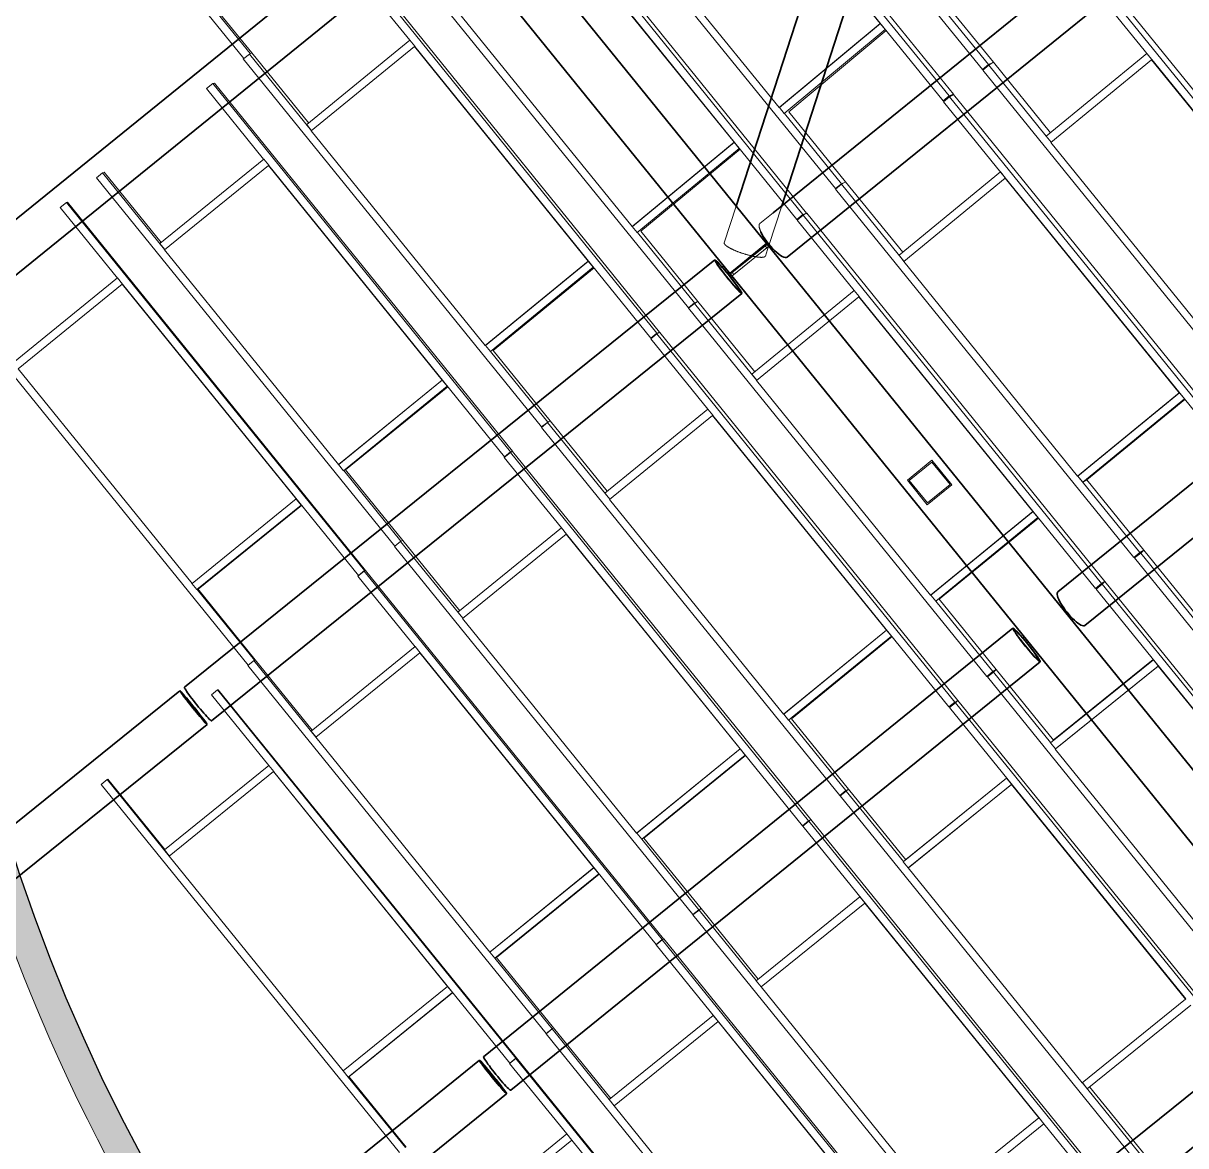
# Model space of a CAD drawing. Header units: millimetres. Extents: x 834681283 to 835686922, y 817551134 to 819407044.
# Drawn here: x 835538245 to 835545604, y 818125017 to 818132125 of the extents above; entities that cross this region are included whole.
import ezdxf
from ezdxf.xclip import XClip

# ---------------------------------------------------------------- set-up
doc = ezdxf.new("R2010")
doc.units = ezdxf.units.MM
doc.header["$LTSCALE"] = 1200
doc.header["$MEASUREMENT"] = 0
doc.header["$XCLIPFRAME"] = 0
for name, pattern in [('P01-MAGP-EVA-GREENERY$0$HIDDEN', [0.375, 0.25, -0.125]), ('P01-MAGP-P-RF$0$P01-MBDR-P-B1$0$FDA(cad v 2007)$0$HIDDENX2', [0.75, 0.5, -0.25]), ('P01-MAGP-P-RF$0$P01_MS_01_N1-FloorPlan-PART2OFUPPERROOFSETTINGOUT$0$BH DASHED2', [3, 2, -1]), ('P01-MAGP-P-RF$0$P01_MS_01_N1-FloorPlan-PART2OFUPPERROOFSETTINGOUT$0$BH DASHED3', [2, 1, -1]), ('P01-MAGP-P-RF$0$PHANTOM', [2.5, 1.25, -0.25, 0.25, -0.25, 0.25, -0.25])]:
    doc.linetypes.add(name, pattern=pattern)
doc.layers.get('Defpoints').update_dxf_attribs({"color": 15})
doc.layers.add('P01-MAAN-P-EVA$0$HATCH', color=9, linetype='Continuous')
doc.layers.add('P01-MAGP-EVA-GREENERY$0$SURFACE CHANNEL', color=8, linetype='Continuous')
for name, color, linetype, lineweight in [('P01-MAGP-EVA-GREENERY$0$DR-FLD', 8, 'Continuous', 25), ('P01-MAGP-P-RF$0$AR-HATCH_AR_', 253, 'Continuous', 13), ('P01-MAGP-P-RF$0$AR-PLANT_AR_BS_MI_', 4, 'Continuous', 25), ('P01-MAGP-P-RF$0$AR-ROOF_AR_BS_MI_', 3, 'Continuous', 18), ('P01-MAGP-P-RF$0$MMH053__', 253, 'P01-MAGP-P-RF$0$PHANTOM', 40), ('P01-MAGP-P-RF$0$P01_MS_01_N1-FloorPlan-PART2OFUPPERROOFSETTINGOUT$0$S-BEAM', 253, 'Continuous', 35), ('P01-MAGP-P-RF$0$P01_MS_01_N1-FloorPlan-PART2OFUPPERROOFSETTINGOUT$0$S-BEAM-HIDN', 253, 'P01-MAGP-P-RF$0$P01_MS_01_N1-FloorPlan-PART2OFUPPERROOFSETTINGOUT$0$BH DASHED2', 18), ('P01-MAGP-P-RF$0$P01_MS_01_N1-FloorPlan-PART2OFUPPERROOFSETTINGOUT$0$S-COLS-HIDN', 253, 'P01-MAGP-P-RF$0$P01_MS_01_N1-FloorPlan-PART2OFUPPERROOFSETTINGOUT$0$BH DASHED3', 18), ('P01-MAGP-P-RF$0$ROOF MESH HALF TONE$0$A-GLAZ', 253, 'Continuous', 9)]:
    doc.layers.add(name, color=color, linetype=linetype, lineweight=lineweight)
pattern_1 = [(3.998948738, (0, 0), (27.2443254035, 65.5595853656), [0, -63.5])]

# ---------------------------------------------------------------- blocks, each defined once
blk = doc.blocks.new('P01-MAAN-P-EVA')
at = {"layer": 'P01-MAAN-P-EVA$0$HATCH', "ltscale": 0.1}
h = blk.add_hatch(dxfattribs=at)
h.set_pattern_fill('_USER', color=240, scale=1000, angle=45, pattern_type=0)
h.set_pattern_definition([(45, (305980.4, 20741.3), (-707.1067812, 707.1067812), [])])
edge = h.paths.add_edge_path()
edge.add_arc((835502969.3, 818186018.3), 4500, 18.1416, 95.30201, ccw=False)
edge.add_line((835507245.6, 818187419.4), (835513826.1, 818167335.8))
edge.add_line((835513826.1, 818167335.8), (835519853.5, 818081117.4))
edge.add_line((835519853.5, 818081117.4), (835555459.1, 818083606.6))
edge.add_line((835555459.1, 818083606.6), (835554354.4, 818076435.4))
edge.add_line((835554354.4, 818076435.4), (835558875.4, 818029487.4))
edge.add_line((835558875.4, 818029487.4), (835556388.4, 818026956.4))
edge.add_line((835556388.4, 818026956.4), (835549241.4, 818025790.4))
edge.add_line((835549241.4, 818025790.4), (835542188.5, 818025211.5))
edge.add_line((835542188.5, 818025211.5), (835547193.3, 818041026.5))
edge.add_line((835547193.3, 818041026.5), (835547200.6, 818060157.3))
edge.add_line((835547200.6, 818060157.3), (835535036.1, 818059317.4))
edge.add_line((835535036.1, 818059317.4), (835534275.3, 818070335.1))
edge.add_line((835534275.3, 818070335.1), (835535439, 818078697.5))
edge.add_line((835535439, 818078697.5), (835516606.1, 818077380.9))
edge.add_line((835516606.1, 818077380.9), (835515458.7, 818093794.4))
edge.add_line((835515458.7, 818093794.4), (835500714.4, 818090319.3))
edge.add_line((835500714.4, 818090319.3), (835485194.4, 818159526.3))
edge.add_line((835485194.4, 818159526.3), (835497824.4, 818169113.3))
edge.add_line((835497824.4, 818169113.3), (835508718.9, 818171681.2))
edge.add_line((835508718.9, 818171681.2), (835502553.5, 818190499))
blk = doc.blocks.new('12027_SITE')
at = {"layer": 'Defpoints'}
blk.add_lwpolyline([(835304.58267, 818174.66028), (835238.73467, 818170.05694, 0.4142136), (835224.88222, 818154.12209), (835228.06927, 818108.53336, 0.4142136), (835244.00411, 818094.6809), (835289.06814, 818097.83127, 0.3152987), (835307.72761, 818112.94085), (835319.97543, 818155.65111, 0.5205672), (835304.58267, 818174.66028)], format="xyb", close=True, dxfattribs=at)
blk = doc.blocks.new('P01-MAGP-P-RF$0$P01_MS_01_N1-FloorPlan-PART2OFUPPERROOFSETTINGOUT$0$Circular Hollow Sections - CHS273x10_PSB97-8441700-PART 2 OF  UPPER ROOF SETTING OUT')
at = {"layer": 'P01-MAGP-P-RF$0$P01_MS_01_N1-FloorPlan-PART2OFUPPERROOFSETTINGOUT$0$S-BEAM'}
for p, q in [((19951.5, 20939.2), (12900.1, 16001.8)), ((13056.7, 15778.2), (20108.1, 20715.6))]:
    blk.add_line(p, q, dxfattribs=at)
for centre, major_axis, start_param, end_param in [((20029.8, 20827.4), (-78.3, 111.8), 0, 3.141593), ((20029.8, 20827.4), (-72.6, 103.6), 0, 3.141593), ((20029.8, 20827.4), (-78.3, 111.8), 3.141593, 6.283185), ((20029.8, 20827.4), (-72.6, 103.6), 3.141593, 6.283185), ((12978.4, 15890), (-78.3, 111.8), 0, 3.141593)]:
    blk.add_ellipse(centre, major_axis=major_axis, ratio=0.258915, start_param=start_param, end_param=end_param, dxfattribs=at)
blk = doc.blocks.new('P01-MAGP-P-RF$0$P01_MS_01_N1-FloorPlan-PART2OFUPPERROOFSETTINGOUT$0$Circular Hollow Sections - CHS273x10_PSB97-8455083-PART 2 OF  UPPER ROOF SETTING OUT')
at = {"layer": 'P01-MAGP-P-RF$0$P01_MS_01_N1-FloorPlan-PART2OFUPPERROOFSETTINGOUT$0$S-BEAM'}
for p, q in [((10880.9, 18250.7), (7343.3, 15785.6)), ((7499.4, 15561.6), (11036.9, 18026.7))]:
    blk.add_line(p, q, dxfattribs=at)
for centre, major_axis, start_param, end_param in [((10958.9, 18138.7), (-78, 112), 0, 3.141593), ((10958.9, 18138.7), (-78, 112), 3.141593, 6.283185), ((10958.9, 18138.7), (-72.3, 103.8), 0, 1.244298), ((10958.9, 18138.7), (-72.3, 103.8), 3.141593, 6.283185), ((10958.9, 18138.7), (-72.3, 103.8), 1.256637, 3.141593), ((7421.3, 15673.6), (-78, 112), 0, 3.141593)]:
    blk.add_ellipse(centre, major_axis=major_axis, ratio=0.065415, start_param=start_param, end_param=end_param, dxfattribs=at)
blk = doc.blocks.new('P01-MAGP-P-RF$0$P01_MS_01_N1-FloorPlan-PART2OFUPPERROOFSETTINGOUT$0$Circular Hollow Sections - CHS273x10_PSB97-8455320-PART 2 OF  UPPER ROOF SETTING OUT')
at = {"layer": 'P01-MAGP-P-RF$0$P01_MS_01_N1-FloorPlan-PART2OFUPPERROOFSETTINGOUT$0$S-BEAM'}
for p, q in [((12601.1, 15792.4), (9069.4, 13319.5)), ((9225.9, 13095.8), (12757.6, 15568.8))]:
    blk.add_line(p, q, dxfattribs=at)
for centre, major_axis, start_param, end_param in [((12679.4, 15680.6), (-78.3, 111.8), 0, 3.141593), ((12679.4, 15680.6), (-78.3, 111.8), 3.141593, 6.283185), ((12679.4, 15680.6), (-72.6, 103.6), 0, 3.141593), ((12679.4, 15680.6), (-72.6, 103.6), 3.141593, 6.283185), ((9147.6, 13207.7), (-78.3, 111.8), 0, 3.141593)]:
    blk.add_ellipse(centre, major_axis=major_axis, ratio=0.073137, start_param=start_param, end_param=end_param, dxfattribs=at)
blk = doc.blocks.new('P01-MAGP-P-RF$0$P01_MS_01_N1-FloorPlan-PART2OFUPPERROOFSETTINGOUT$0$Circular Hollow Sections - CHS273x10_PSB97-8455372-PART 2 OF  UPPER ROOF SETTING OUT')
at = {"layer": 'P01-MAGP-P-RF$0$P01_MS_01_N1-FloorPlan-PART2OFUPPERROOFSETTINGOUT$0$S-BEAM'}
for p, q in [((14313.4, 13329.5), (10786.4, 10870.4)), ((10942.6, 10646.4), (14469.5, 13105.6))]:
    blk.add_line(p, q, dxfattribs=at)
for centre, major_axis, start_param, end_param in [((14391.5, 13217.5), (-78.1, 112), 0, 3.141593), ((14391.5, 13217.5), (-78.1, 112), 3.141593, 6.283185), ((14391.5, 13217.5), (-72.4, 103.8), 0, 3.141593), ((14391.5, 13217.5), (-72.4, 103.8), 3.141593, 6.283185), ((10864.5, 10758.4), (-78.1, 112), 0, 3.141593)]:
    blk.add_ellipse(centre, major_axis=major_axis, ratio=0.089637, start_param=start_param, end_param=end_param, dxfattribs=at)
blk = doc.blocks.new('P01-MAGP-P-RF$0$P01_MS_01_N1-FloorPlan-PART2OFUPPERROOFSETTINGOUT$0$Circular Hollow Sections - CHS273x16_PSB98-8444187-PART 2 OF  UPPER ROOF SETTING OUT')
at = {"layer": 'P01-MAGP-P-RF$0$P01_MS_01_N1-FloorPlan-PART2OFUPPERROOFSETTINGOUT$0$S-BEAM'}
for p, q in [((18270, 23424.1), (11270.8, 18523.3)), ((18243.3, 23072.2), (18426.6, 23200.5)), ((11338.3, 18237.2), (18190.5, 23035.2))]:
    blk.add_line(p, q, dxfattribs=at)
for centre, major_axis, start_param, end_param in [((18471.1, 23398.3), (-72.6, 103.6), 4.619045, 4.893532), ((18471.1, 23398.3), (-78.3, 111.8), 4.627009, 4.883249), ((18471.1, 23398.3), (-78.3, 111.8), 1.399937, 1.658126), ((18471.1, 23398.3), (-72.6, 103.6), 1.385241, 1.666338), ((11260, 18349.1), (-78.3, 111.8), 0.827968, 3.141593)]:
    blk.add_ellipse(centre, major_axis=major_axis, ratio=0.281474, start_param=start_param, end_param=end_param, dxfattribs=at)
at = {"layer": 'P01-MAGP-P-RF$0$P01_MS_01_N1-FloorPlan-PART2OFUPPERROOFSETTINGOUT$0$S-BEAM-HIDN'}
for p, q in [((18392.8, 23510.1), (18270, 23424.2)), ((18426.6, 23200.5), (18549.3, 23286.5)), ((18190.6, 23035.3), (18243.3, 23072.2)), ((11270.8, 18523.3), (11181.7, 18460.9))]:
    blk.add_line(p, q, dxfattribs=at)
for centre, major_axis, start_param, end_param in [((18471.1, 23398.3), (-78.3, 111.8), 0, 1.399572), ((18471.1, 23398.3), (-72.6, 103.6), 0, 1.384847), ((18471.1, 23398.3), (-78.3, 111.8), 4.883613, 6.283185), ((18471.1, 23398.3), (-72.6, 103.6), 4.893926, 6.283185), ((18471.1, 23398.3), (-72.6, 103.6), 3.141593, 4.618651), ((18471.1, 23398.3), (-78.3, 111.8), 3.141593, 4.626645), ((18471.1, 23398.3), (-78.3, 111.8), 1.658491, 3.141593), ((18471.1, 23398.3), (-72.6, 103.6), 1.666732, 3.141593), ((11260, 18349.1), (-78.3, 111.8), 0, 0.827603)]:
    blk.add_ellipse(centre, major_axis=major_axis, ratio=0.281474, start_param=start_param, end_param=end_param, dxfattribs=at)
blk = doc.blocks.new('P01-MAGP-P-RF$0$P01_MS_01_N1-FloorPlan-PART2OFUPPERROOFSETTINGOUT$0$Circular Hollow Sections - CHS273x8_PSB100-8473083-PART 2 OF  UPPER ROOF SETTING OUT')
at = {"layer": 'P01-MAGP-P-RF$0$P01_MS_01_N1-FloorPlan-PART2OFUPPERROOFSETTINGOUT$0$S-BEAM'}
for p, q in [((12759.3, 22848.5), (11040, 18581.6)), ((11324.6, 18557.6), (13012.5, 22746.4)), ((11226.8, 18314.8), (11230.7, 18324.5))]:
    blk.add_line(p, q, dxfattribs=at)
for centre, major_axis, start_param, end_param in [((12885.9, 22797.4), (-126.6, 51), 0, 3.141593), ((12885.9, 22797.4), (-126.6, 51), 3.141593, 6.283185), ((12885.9, 22797.4), (-119.2, 48), 0, 3.141593), ((12885.9, 22797.4), (-119.2, 48), 3.141593, 6.283185), ((11075, 18303.4), (-126.6, 51), 1.972208, 1.999195)]:
    blk.add_ellipse(centre, major_axis=major_axis, ratio=0.20284, start_param=start_param, end_param=end_param, dxfattribs=at)
at = {"layer": 'P01-MAGP-P-RF$0$P01_MS_01_N1-FloorPlan-PART2OFUPPERROOFSETTINGOUT$0$S-BEAM-HIDN'}
for p, q in [((11040, 18581.6), (10948.4, 18354.5)), ((11230.7, 18324.6), (11324.6, 18557.5)), ((11201.7, 18252.4), (11226.8, 18314.8))]:
    blk.add_line(p, q, dxfattribs=at)
for start_param, end_param in [(0, 1.971843), (1.999195, 3.141593)]:
    blk.add_ellipse((11075, 18303.4), major_axis=(-126.6, 51), ratio=0.20284, start_param=start_param, end_param=end_param, dxfattribs=at)
blk = doc.blocks.new('P01-MAGP-P-RF$0$ROOF MESH HALF TONE')
at = {"layer": 'P01-MAGP-P-RF$0$ROOF MESH HALF TONE$0$A-GLAZ', "lineweight": 5}
for p, q in [((6290.9, 22163.9), (7996.8, 19730.8)), ((10933.1, 21793.6), (12655.3, 19336.1)), ((10714.1, 21640.5), (12432.9, 19183.2)), ((12461.4, 19191.8), (10742.7, 21649.2)), ((9951.2, 21105.4), (11674, 18647.8)), ((11027.9, 21102.2), (12028.7, 19671.4)), ((11030.7, 21102.5), (12393.1, 19154.6)), ((9739.3, 20956.4), (11457.8, 18499.1)), ((11481.3, 18505.4), (9762.7, 20962.7)), ((11354.2, 19185.1), (10351.6, 20615.3)), ((8970.4, 20417.5), (10693.4, 17959.8)), ((10053.9, 20417.1), (11055, 18985.6)), ((10056.3, 20417), (11417.7, 18470.4)), ((8723.5, 20242.9), (9052.3, 19772.8)), ((8764, 20271.6), (10482.6, 17814.3)), ((10500.7, 17818.6), (8782, 20275.8)), ((7715.5, 20218.9), (8037.5, 19759.6)), ((7728.3, 20220.3), (8048.5, 19763.6)), ((10373.6, 18498.4), (9370.5, 19929.4)), ((15163.2, 17420.1), (13441.8, 19877.3)), ((12367.1, 19832), (12694.6, 19364.6)), ((12400, 19843.2), (12727.2, 19376.3)), ((13372.3, 19833), (14732.9, 17890.9)), ((13411.9, 19861.2), (15133.3, 17403.9)), ((7995.3, 19733), (7990.7, 19729.7)), ((7990.7, 19729.7), (9713.5, 17271.9)), ((7996.8, 19730.8), (8032.7, 19756.2)), ((8032.7, 19756.2), (8391.2, 19244.7)), ((8034.9, 19757.8), (8037.5, 19759.6)), ((8037.5, 19759.6), (8049.7, 19761.9)), ((8048.5, 19763.6), (8377.2, 19294.8)), ((8364.1, 19285.5), (9053.3, 19773.5)), ((8390.2, 19243.5), (9079.4, 19731.5)), ((9081.9, 19732.6), (9053.3, 19773.5)), ((9080.9, 19731.9), (9079.4, 19731.5)), ((9079.4, 19731.5), (10081.1, 18299.2)), ((9081.4, 19731.1), (9080.9, 19731.9)), ((9081.5, 19731.1), (10442.1, 17785.7)), ((12028.7, 19671.4), (11354.2, 19185.1)), ((11356.6, 19185.9), (12031.1, 19672.2)), ((12031.1, 19672.2), (12028.7, 19671.4)), ((12059.1, 19630.9), (12030.5, 19671.8)), ((7788.1, 19586.1), (7747.3, 19557.4)), ((7800.6, 19588.5), (7788.1, 19586.1)), ((7788.1, 19586.1), (9507.1, 17128.8)), ((9519.6, 17131.3), (7800.6, 19588.5)), ((11384.6, 19144.6), (12059.1, 19630.9)), ((12065, 19623.6), (11413.6, 19153.9)), ((7747.3, 19557.4), (8076.7, 19086.5)), ((12655.3, 19336.1), (12694.6, 19364.6)), ((12697.1, 19360.3), (12657.6, 19332.2)), ((12694.6, 19364.6), (12723.5, 19374.6)), ((12723.8, 19374.5), (12697.1, 19360.3)), ((12697.1, 19360.3), (13028.9, 18886.4)), ((12727.2, 19376.3), (13056.4, 18906)), ((13028.6, 18886.2), (13700.5, 19364.2)), ((13729.1, 19323.3), (13700.5, 19364.2)), ((8364.1, 19285.5), (8392.4, 19245.1)), ((12670.3, 19341.3), (12655.3, 19336.1)), ((12657.6, 19332.2), (14377.7, 16874.5)), ((13055, 18844.1), (13726.8, 19322)), ((13729.4, 19323.4), (13726.8, 19322)), ((13726.8, 19322), (14730.5, 17889.3)), ((14733, 17890.7), (13729.4, 19323.4)), ((9393.9, 17811.8), (8390.2, 19243.5)), ((11356.6, 19185.9), (11354.2, 19185.1)), ((11356, 19185.4), (11356.6, 19185.8)), ((11356, 19185.4), (11384.6, 19144.6)), ((11385.2, 19145), (11713.7, 18676.5)), ((11413.6, 19153.9), (11741.5, 18686.2)), ((12393.1, 19154.6), (12432.9, 19183.2)), ((12409.9, 19159.7), (12393.1, 19154.6)), ((12435.2, 19177.6), (12395.3, 19149.3)), ((12395.3, 19149.3), (13784.5, 17165.6)), ((12432.9, 19183.2), (12461.4, 19191.8)), ((12461.8, 19191), (12435.2, 19177.6)), ((12435.2, 19177.6), (14156.1, 16720.2)), ((12461.4, 19191.8), (12456.7, 19188.5)), ((14182.7, 16733.6), (12461.8, 19191)), ((7052.6, 19070.7), (7011.9, 19042)), ((7064.3, 19074.3), (7052.6, 19070.7)), ((7052.6, 19070.7), (7411.4, 18558.7)), ((7064.3, 19074.3), (7392.9, 18605.4)), ((7384.6, 18599.5), (8078, 19087.4)), ((8106.6, 19046.5), (8078, 19087.4)), ((7011.9, 19042), (8734.4, 16584.2)), ((7411.1, 18557.5), (8104.3, 19045.3)), ((8105.4, 19045.6), (8104.3, 19045.3)), ((8104.3, 19045.3), (9106.8, 17612.4)), ((8106, 19044.7), (8105.4, 19045.6)), ((8106, 19044.6), (9466.3, 17100.2)), ((11055, 18985.6), (10373.6, 18498.4)), ((10375.6, 18499), (11057, 18986.1)), ((11057, 18986.1), (11055, 18985.6)), ((11084.9, 18944.7), (11056.2, 18985.6)), ((10403.4, 18457.6), (11084.9, 18944.7)), ((11090.2, 18938.6), (10427.4, 18464.8)), ((6811.8, 18900.2), (6770.9, 18871.5)), ((6770.9, 18871.5), (7100.8, 18400.1)), ((6818.2, 18900.9), (6811.8, 18900.2)), ((6811.8, 18900.2), (8531.6, 16442.9)), ((8538.1, 16443.6), (6818.2, 18900.9)), ((13028.6, 18886.2), (13057.1, 18845.6)), ((14057.9, 17411), (13055, 18844.1)), ((11674, 18647.8), (11713.7, 18676.5)), ((11684.5, 18651.3), (11674, 18647.8)), ((11714.8, 18672.8), (11675, 18644.5)), ((11675, 18644.5), (13395.6, 16187)), ((11713.7, 18676.5), (11741.8, 18685.7)), ((11738, 18684.4), (11714.8, 18672.8)), ((11714.8, 18672.8), (12075, 18158.5)), ((11741.5, 18686.2), (12070.6, 18216.2)), ((12046.5, 18199.1), (12723.7, 18680.2)), ((12072.9, 18157), (12750.2, 18638.2)), ((12752.4, 18639.3), (12723.7, 18680.2)), ((12752.5, 18639.3), (12750.2, 18638.2)), ((12750.2, 18638.2), (13753.5, 17205.4)), ((7384.6, 18599.5), (7413.1, 18558.9)), ((8415.1, 17124.9), (7411.1, 18557.5)), ((10375.6, 18499), (10373.6, 18498.4)), ((10374.8, 18498.4), (10375.5, 18499)), ((10374.8, 18498.4), (10403.4, 18457.6)), ((11417.7, 18470.4), (11457.8, 18499.1)), ((11430.6, 18473.9), (11417.7, 18470.4)), ((11458.9, 18493.9), (11418.7, 18465.5)), ((11457.8, 18499.1), (11481.3, 18505.4)), ((11481.7, 18504.6), (11458.9, 18493.9)), ((11458.9, 18493.9), (13179.3, 16036.4)), ((11481.3, 18505.4), (11477.1, 18502.4)), ((13202.2, 16047.1), (11481.7, 18504.6)), ((6406.4, 17913.4), (7102.1, 18401)), ((7130.8, 18360.1), (7102.1, 18401)), ((10404.2, 18458.1), (10733.5, 17988.5)), ((10427.4, 18464.8), (10756, 17996.2)), ((11418.7, 18465.5), (11747.4, 17996)), ((6034.3, 18354.7), (7756, 15897)), ((6433.3, 17871.4), (7129, 18359)), ((7129.5, 18359.2), (7129, 18359)), ((7129, 18359), (8132.2, 16925.7)), ((7130.2, 18358.2), (7129.5, 18359.2)), ((7130.2, 18358.2), (8490.7, 16414.2)), ((10081.1, 18299.2), (9393.9, 17811.8)), ((9395.4, 17812.2), (10082.7, 18299.6)), ((9423.1, 17770.5), (10110.3, 18258)), ((10115, 18253.4), (9441.8, 17776)), ((10082.7, 18299.6), (10081.1, 18299.2)), ((10110.3, 18258), (10081.7, 18298.9)), ((12046.5, 18199.1), (12074.9, 18158.4)), ((13076.1, 16724.2), (12072.9, 18157)), ((10733.3, 17985.5), (10693.1, 17957)), ((10693.1, 17957), (12414.1, 15499.6)), ((10693.4, 17959.8), (10733.5, 17988.5)), ((10699.9, 17961.8), (10693.4, 17959.8)), ((10751.2, 17994), (10733.3, 17985.5)), ((10733.3, 17985.5), (11093.1, 17471.6)), ((10733.5, 17988.5), (10756.4, 17995.6)), ((10756, 17996.2), (11084.9, 17526.5)), ((11064.8, 17512.3), (11747.5, 17996.1)), ((11776.2, 17955.1), (11747.5, 17996.1)), ((11776.1, 17955.1), (11774.1, 17954.1)), ((11776.1, 17955), (11776.1, 17955.1)), ((11776.2, 17955), (13139.2, 16008)), ((11091.4, 17470.4), (11774.1, 17954.1)), ((11774.1, 17954.1), (12777.3, 16521.3)), ((7437.3, 16438.2), (6433.3, 17871.4)), ((9395.4, 17812.2), (9393.9, 17811.8)), ((9394.4, 17811.4), (9395.4, 17812.1)), ((9394.4, 17811.4), (9423.1, 17770.5)), ((10482.3, 17809.7), (10441.9, 17781.1)), ((10442.1, 17785.7), (10482.6, 17814.3)), ((10501.1, 17817.7), (10482.3, 17809.7)), ((10482.3, 17809.7), (12202.4, 15352.1)), ((10482.6, 17814.3), (10500.7, 17818.6)), ((10500.7, 17818.6), (10497.1, 17816)), ((12221.2, 15360.2), (10501.1, 17817.7)), ((9424.1, 17771.3), (9754, 17300.6)), ((9441.8, 17776), (9770.9, 17306.6)), ((10441.9, 17781.1), (10770.9, 17311.1)), ((10451.4, 17787.8), (10442.1, 17785.7)), ((9106.8, 17612.4), (8415.1, 17124.9)), ((8416.1, 17125.2), (9107.8, 17612.6)), ((9135.3, 17570.9), (9106.6, 17611.8)), ((9107.8, 17612.6), (9106.8, 17612.4)), ((8443.5, 17083.4), (9135.3, 17570.9)), ((9139, 17568), (8456.8, 17087.3)), ((11064.8, 17512.3), (11093.3, 17471.7)), ((12094.8, 16037.6), (11091.4, 17470.4)), ((9752.3, 17298.2), (9711.9, 17269.6)), ((9713.5, 17271.9), (9754, 17300.6)), ((9762.6, 17302.8), (9752.3, 17298.2)), ((9752.3, 17298.2), (10111.9, 16784.9)), ((9754, 17300.6), (9771.4, 17305.8)), ((9770.9, 17306.6), (10099.8, 16837.1)), ((10083.7, 16825.8), (10771.2, 17311.3)), ((10799.9, 17270.4), (10771.2, 17311.3)), ((9711.9, 17269.6), (11433.3, 14812.3)), ((9716.5, 17272.8), (9713.5, 17271.9)), ((10110.5, 16783.9), (10797.9, 17269.4)), ((10799.5, 17270.1), (10797.9, 17269.4)), ((10797.9, 17269.4), (11801, 15836.4)), ((10799.7, 17269.9), (10799.5, 17270.1)), ((10799.7, 17269.9), (12162, 15323.5)), ((13753.5, 17205.4), (13076.1, 16724.2)), ((13078.4, 16725.4), (13755.9, 17206.6)), ((13078.4, 16725.3), (13755.8, 17206.6)), ((13107.1, 16684.4), (13784.5, 17165.7)), ((13787.1, 17161.9), (13133.7, 16697.8)), ((13755.8, 17206.6), (13753.5, 17205.4)), ((13784.5, 17165.7), (13755.9, 17206.6)), ((13784.5, 17165.6), (14116.2, 16691.9)), ((8414.9, 17124.3), (8416.1, 17125.2)), ((8414.9, 17124.3), (8443.5, 17083.4)), ((8416.1, 17125.2), (8415.1, 17124.9)), ((8444.8, 17084.3), (8775.1, 16612.9)), ((8456.9, 17087.3), (8786.3, 16617.2)), ((9505.3, 17124.6), (9464.6, 17096)), ((9464.6, 17096), (9793.9, 16625.4)), ((9466.3, 17100.2), (9507.1, 17128.8)), ((9472.1, 17101.3), (9466.3, 17100.2)), ((9519.9, 17130.5), (9505.3, 17124.6)), ((9505.3, 17124.6), (11225.1, 14667)), ((9507.1, 17128.8), (9519.6, 17131.3)), ((9519.6, 17131.3), (9516.7, 17129.3)), ((11239.7, 14673), (9519.9, 17130.5)), ((8132.2, 16925.7), (7437.3, 16438.2)), ((7437.8, 16438.3), (8132.7, 16925.8)), ((8160.1, 16884), (8131.4, 16924.9)), ((8132.7, 16925.8), (8132.2, 16925.7)), ((7465.2, 16396.5), (8160.1, 16884)), ((8162.7, 16882.9), (7472.5, 16398.7)), ((10083.7, 16825.8), (10112.2, 16785.1)), ((11114.2, 15351.1), (10110.5, 16783.9)), ((13078.4, 16725.3), (13076.1, 16724.2)), ((13078.1, 16725.6), (13435.4, 16215.3)), ((13078.4, 16725.4), (13107.1, 16684.4)), ((13107.1, 16684.4), (13133.7, 16697.8)), ((13133.7, 16697.8), (13462, 16228.9)), ((8734.4, 16584.2), (8731.4, 16582.2)), ((8731.4, 16582.2), (10453.1, 14124.8)), ((8734.4, 16584.2), (8775.1, 16612.9)), ((8772.1, 16610.8), (9131.2, 16098.2)), ((8775.1, 16612.9), (8786.8, 16616.6)), ((8786.3, 16617.2), (9115.3, 16147.8)), ((9103.3, 16139.3), (9794.5, 16625.8)), ((9130.1, 16097.4), (9821.4, 16584)), ((9823.2, 16584.9), (9794.5, 16625.8)), ((9822.6, 16584.5), (9821.4, 16584)), ((9821.4, 16584), (10824.4, 15150.6)), ((9822.9, 16584.1), (9822.6, 16584.5)), ((9822.9, 16584), (11184.5, 14638.4)), ((12777.3, 16521.3), (12094.8, 16037.6)), ((12096.7, 16038.5), (12779.1, 16522.1)), ((12096.8, 16038.5), (12779.2, 16522.2)), ((12779.2, 16522.2), (12777.3, 16521.3)), ((12807.8, 16481.2), (12779.1, 16522.1)), ((7436.5, 16437.4), (7437.8, 16438.3)), ((7436.5, 16437.4), (7465.2, 16396.5)), ((7437.8, 16438.3), (7437.3, 16438.2)), ((8528.7, 16439.5), (8487.8, 16410.9)), ((8487.8, 16410.9), (8817.5, 15939.8)), ((8490.7, 16414.2), (8531.6, 16442.9)), ((8538.3, 16443.1), (8528.7, 16439.5)), ((8528.7, 16439.5), (10248.6, 13982)), ((8531.6, 16442.9), (8538.1, 16443.6)), ((10258.2, 13985.6), (8538.3, 16443.1)), ((12125.3, 15997.5), (12807.8, 16481.2)), ((12810.4, 16477.6), (12148.2, 16008.3)), ((7466.5, 16397.4), (7796.9, 15925.7)), ((7471.2, 16400.6), (7802.2, 15928.1)), ((13395.6, 16187), (13435.4, 16215.3)), ((13419.2, 16198.8), (13395.6, 16187)), ((13440.6, 16210.9), (13400.3, 16183)), ((13400.3, 16183), (13419.3, 16199)), ((13435.4, 16215.3), (13461.2, 16228.3)), ((13462, 16228.9), (13440.6, 16210.9)), ((13440.6, 16210.9), (13769.5, 15740.4)), ((13462, 16228.9), (13790.7, 15758.8)), ((9103.3, 16139.3), (9131.8, 16098.6)), ((13400.3, 16183), (15119.8, 13724)), ((10134, 14664.5), (9130.1, 16097.4)), ((13202.2, 16047.1), (13162, 16018.6)), ((13162.1, 16018.5), (13202.5, 16046.6)), ((13179.3, 16036.4), (13202.2, 16047.1)), ((13202.5, 16046.6), (13184.3, 16031.3)), ((14924.3, 13590.2), (13202.5, 16046.6)), ((12096.8, 16038.5), (12094.8, 16037.6)), ((12096.7, 16038.5), (12125.3, 15997.5)), ((12125.4, 15997.6), (12454.3, 15528.1)), ((12148.2, 16008.3), (12476.9, 15539)), ((13139.2, 16008), (13179.3, 16036.4)), ((13162, 16018.6), (13139.2, 16008)), ((13184.3, 16031.3), (13143.9, 16003.1)), ((13143.9, 16003.1), (13162.1, 16018.5)), ((13143.9, 16003.1), (14506.9, 14058.6)), ((13184.3, 16031.3), (14906.1, 13574.9)), ((7755.7, 15897.5), (7752.3, 15895.1)), ((7752.3, 15895.1), (9473.8, 13437.7)), ((7756, 15897), (7796.9, 15925.7)), ((7793.4, 15923.3), (8151.7, 15411.8)), ((7796.9, 15925.7), (7802.5, 15927.7)), ((7802.2, 15928.1), (8131.3, 15458.3)), ((8123.9, 15453.1), (8818.3, 15940.3)), ((8151, 15411.3), (8845.4, 15898.5)), ((8847, 15899.4), (8818.3, 15940.3)), ((8846.2, 15898.8), (8845.4, 15898.5)), ((8845.4, 15898.5), (9848.7, 14465)), ((8846.2, 15898.8), (10207.8, 13953.3)), ((11801, 15836.4), (11114.2, 15351.1)), ((11115.8, 15351.8), (11802.6, 15837.1)), ((11802.6, 15837.1), (11801, 15836.4)), ((11830.9, 15795.9), (11802.2, 15836.8)), ((7551.6, 15754), (7510.7, 15725.3)), ((7555.9, 15755.3), (7551.6, 15754)), ((7551.6, 15754), (9272.1, 13296.5)), ((9276.3, 13297.8), (7555.9, 15755.3)), ((11144.1, 15310.7), (11830.9, 15795.9)), ((11833.5, 15792.8), (11163.1, 15319.1)), ((7510.7, 15725.3), (7840.6, 15254.1)), ((12414.1, 15499.6), (12454.3, 15528.1)), ((12454.3, 15528.1), (12476.2, 15538.5)), ((12476.9, 15539), (12458.3, 15524.3)), ((12476.9, 15539), (12807.1, 15066.9)), ((12787, 15052.9), (13473.6, 15531.4)), ((13473.2, 15533.3), (12806, 15068.4)), ((13502.3, 15490.5), (13473.6, 15531.4)), ((8123.9, 15453.1), (8152.5, 15412.3)), ((12434.5, 15509.3), (12414.1, 15499.6)), ((12458.3, 15524.3), (12417.8, 15496.1)), ((12417.8, 15496.1), (14137.6, 13037.6)), ((12418.5, 15496.6), (12436.5, 15510.8)), ((12458.3, 15524.3), (12787.7, 15053.4)), ((12814.7, 15011.1), (13501.3, 15489.6)), ((13502.9, 15490.9), (12816.3, 15012.4)), ((13502.9, 15490.9), (13501.3, 15489.6)), ((13501.3, 15489.6), (14505.7, 14056.8)), ((9155.1, 13978.1), (8151, 15411.3)), ((11115.8, 15351.8), (11114.2, 15351.1)), ((11115.4, 15351.6), (11115.7, 15351.8)), ((11115.4, 15351.6), (11144.1, 15310.7)), ((11144.4, 15310.9), (11473.7, 14840.8)), ((11163.1, 15319.1), (11492.2, 14849.4)), ((12162, 15323.5), (12202.4, 15352.1)), ((12180.8, 15331.6), (12162, 15323.5)), ((12205.9, 15347.7), (12165.4, 15319.4)), ((12165.4, 15319.4), (13527.9, 13374.7)), ((12166.1, 15319.9), (12180.9, 15331.5)), ((12221.2, 15360.2), (12180.8, 15331.6)), ((12180.9, 15331.5), (12221.4, 15359.8)), ((12202.4, 15352.1), (12221.2, 15360.2)), ((12221.4, 15359.8), (12205.9, 15347.7)), ((12205.9, 15347.7), (13927.4, 12890.9)), ((13942.9, 12903), (12221.4, 15359.8)), ((6814.9, 15237.4), (6774, 15208.7)), ((6818.7, 15239.3), (6814.9, 15237.4)), ((6814.9, 15237.4), (7173.3, 14725.7)), ((6818.7, 15239.3), (7148.1, 14769)), ((7145.2, 14767), (7841.2, 15254.5)), ((7869.8, 15213.5), (7841.2, 15254.5)), ((6774, 15208.7), (8494.9, 12751.3)), ((7173, 14725.5), (7868.9, 15213)), ((7869.3, 15213.1), (7868.9, 15213)), ((7868.9, 15213), (8872.5, 13779.4)), ((7869.6, 15212.7), (7869.3, 15213.1)), ((7869.6, 15212.6), (9231.2, 13267.8)), ((10824.4, 15150.6), (10134, 14664.5)), ((10134.7, 14664.6), (10824.7, 15150.5)), ((10135.3, 14665), (10824.7, 15150.5)), ((10163.4, 14623.7), (10853.7, 15109.8)), ((10856.2, 15107.6), (10178.4, 14630.3)), ((10825.6, 15151.2), (10824.4, 15150.6)), ((10853.7, 15109.8), (10825.3, 15150.5)), ((12787, 15052.9), (12815.7, 15012)), ((12815.2, 15011.6), (12815.8, 15012)), ((12815.7, 15012), (12816.3, 15012.4)), ((13817.8, 13577.2), (12814.7, 15011.1)), ((11433.3, 14812.3), (11473.7, 14840.8)), ((11451.7, 14820.6), (11433.3, 14812.3)), ((11476.3, 14837.7), (11435.8, 14809.4)), ((11435.8, 14809.4), (13155.8, 12351.3)), ((11437.5, 14810.6), (11451.6, 14821)), ((11473.7, 14840.8), (11491.4, 14848.8)), ((11492.2, 14849.4), (11476.3, 14837.7)), ((11476.3, 14837.7), (11806, 14366.6)), ((11492.2, 14849.4), (11822.1, 14377.9)), ((11805.5, 14366.2), (12494.8, 14848.1)), ((12494.9, 14849.1), (11821.7, 14378.5)), ((11833.4, 14324.6), (12522.7, 14806.5)), ((12524, 14807.5), (11834.7, 14325.6)), ((12523.5, 14807.2), (12494.8, 14848.1)), ((12524, 14807.5), (12522.7, 14806.5)), ((12522.7, 14806.5), (13526.8, 13373.3)), ((7145.2, 14767), (7173.8, 14726.1)), ((8176.8, 13292), (7173, 14725.5)), ((10135.3, 14665), (10134, 14664.5)), ((10134.7, 14664.6), (10163.4, 14623.7)), ((11184.5, 14638.4), (11225.1, 14667)), ((11199.1, 14644.3), (11184.5, 14638.4)), ((11227, 14663.3), (11186.3, 14634.8)), ((11189.1, 14636.9), (11199.2, 14644.2)), ((11239.7, 14673), (11199.1, 14644.3)), ((11199.2, 14644.2), (11239.9, 14672.7)), ((11225.1, 14667), (11239.7, 14673)), ((11239.9, 14672.7), (11227, 14663.3)), ((11227, 14663.3), (12948.1, 12206.1)), ((12961, 12215.5), (11239.9, 14672.7)), ((10164, 14624.1), (10493.7, 14153.4)), ((10178.4, 14630.3), (10507.8, 14160.1)), ((11186.3, 14634.8), (12548.6, 12690)), ((9848.7, 14465), (9155.1, 13978.1)), ((9155.9, 13978.5), (9849.5, 14465.3)), ((9183.8, 13937), (9877.4, 14423.9)), ((9879.3, 14422.6), (9193.9, 13941.5)), ((9849.5, 14465.3), (9848.7, 14465)), ((9877.4, 14423.9), (9848.7, 14464.8)), ((11805.5, 14366.2), (11834.2, 14325.3)), ((12836.7, 12890.8), (11833.4, 14324.6)), ((11834.2, 14325.3), (11834.7, 14325.6)), ((10453.1, 14124.8), (10493.7, 14153.4)), ((10464.7, 14130.1), (10453.1, 14124.8)), ((10494.7, 14151.1), (10454, 14122.6)), ((10493.7, 14153.4), (10508, 14159.9)), ((10506.8, 14159.4), (10494.7, 14151.1)), ((10494.7, 14151.1), (10824.5, 13679.8)), ((10507.8, 14160.1), (10837.6, 13689)), ((10824.2, 13679.6), (11515.8, 14163.8)), ((11544.4, 14122.9), (11515.8, 14163.8)), ((10454, 14122.6), (12174.4, 11664.8)), ((10852.1, 13638.1), (11543.6, 14122.3)), ((11544.8, 14123.1), (11543.6, 14122.3)), ((11543.6, 14122.3), (12547.6, 12688.9)), ((10207.8, 13953.3), (10248.6, 13982)), ((10248.6, 13982), (10258.2, 13985.6)), ((10258.3, 13985.4), (10248.9, 13979.1)), ((10258.2, 13985.6), (10250.8, 13980.4)), ((11979.1, 11528), (10258.3, 13985.4)), ((9155.9, 13978.5), (9155.1, 13978.1)), ((9155.1, 13977.9), (9155.8, 13978.4)), ((9155.1, 13977.9), (9183.8, 13937)), ((9184.5, 13937.5), (9514.6, 13466.4)), ((9192.7, 13943.2), (9523.6, 13470.9)), ((10217.1, 13956.8), (10207.8, 13953.3)), ((10248.9, 13979.1), (10208.1, 13950.5)), ((10208.1, 13950.5), (11928.9, 11493.1)), ((10248.9, 13979.1), (11969.7, 11521.7)), ((8176.6, 13291.8), (8872.3, 13779.2)), ((8872.5, 13779.4), (8176.8, 13292)), ((8177.2, 13292.2), (8872.9, 13779.6)), ((8901, 13738.2), (8872.3, 13779.2)), ((8872.9, 13779.6), (8872.5, 13779.4)), ((8205.2, 13250.8), (8901, 13738.2)), ((8902.1, 13737.8), (8209.9, 13252.9)), ((10824.2, 13679.6), (10852.9, 13638.7)), ((11855.6, 12204.4), (10852.1, 13638.1)), ((9473.8, 13437.7), (9514.6, 13466.4)), ((9522.5, 13470.2), (9514.1, 13464.7)), ((9514.6, 13466.4), (9523.7, 13470.7)), ((9523.6, 13470.9), (9853.3, 13000.1)), ((9843.9, 12993.5), (10537.7, 13479.5)), ((10566.4, 13438.6), (10537.7, 13479.5)), ((9514.1, 13464.7), (9473.3, 13436.1)), ((9473.3, 13436.1), (11193.9, 10978.6)), ((9479.4, 13440.4), (9473.8, 13437.7)), ((9514.1, 13464.7), (9844, 12993.6)), ((9871.8, 12952.1), (10565.7, 13438.1)), ((10566.5, 13438.6), (10565.7, 13438.1)), ((10565.7, 13438.1), (11569.5, 12004.6)), ((13526.8, 13373.3), (12836.7, 12890.8)), ((12867.2, 12851.2), (13557.4, 13333.7)), ((13528.2, 13374.3), (13526.8, 13373.3)), ((13528.2, 13374.3), (13527.9, 13374.7)), ((8176.6, 13291.8), (8205.2, 13250.8)), ((8177.2, 13292.2), (8176.8, 13292)), ((8205.8, 13251.2), (8535.9, 12780)), ((8209.3, 13253.7), (8539.7, 12782)), ((9271.6, 13294.9), (9230.6, 13266.2)), ((9230.6, 13266.2), (9560.4, 12795.2)), ((9231.2, 13267.8), (9272.1, 13296.5)), ((9234.4, 13268.9), (9231.2, 13267.8)), ((9276.4, 13297.8), (9271.6, 13294.9)), ((9271.6, 13294.9), (10992.3, 10837.4)), ((9272.1, 13296.5), (9276.3, 13297.8)), ((10997.1, 10840.3), (9276.4, 13297.8)), ((9843.9, 12993.5), (9872.5, 12952.6)), ((10875.5, 11518.5), (9871.8, 12952.1)), ((12838, 12891.8), (13196.4, 12379.7)), ((12838.6, 12892.1), (12867.2, 12851.2)), ((12882.8, 12862.1), (13212.2, 12391.3)), ((8864.8, 12308), (9560.5, 12795.2)), ((8893, 12266.8), (9588.7, 12754)), ((9589.2, 12754.3), (9560.5, 12795.2)), ((9589.1, 12754.2), (9588.7, 12754)), ((9588.7, 12754), (10592.4, 11320.5)), ((9589.1, 12754.2), (10951.3, 10808.7)), ((12547.6, 12688.9), (11855.6, 12204.4)), ((12548.7, 12689.7), (12547.6, 12688.9)), ((12548.7, 12689.7), (12548.6, 12689.9)), ((12577.7, 12649), (12549, 12689.9)), ((11885.7, 12164.5), (12577.7, 12649)), ((12577.4, 12648.8), (12907.4, 12177.7))]:
    blk.add_line(p, q, dxfattribs=at)
blk = doc.blocks.new('P01-MAGP-P-RF')
at = {"layer": 'P01-MAGP-P-RF$0$AR-HATCH_AR_'}
h = blk.add_hatch(dxfattribs=at)
h.set_pattern_fill('DOTS', color=256, scale=40, style=0)
h.set_pattern_definition(pattern_1)
edge = h.paths.add_edge_path()
edge.add_arc((835242962.9, 818109574.6), 11300, 183.99897, 273.99897)
edge.add_line((835243751, 818098302.1), (835250334.9, 818098762.3))
edge.add_line((835250334.9, 818098762.3), (835250348.9, 818098562.8))
edge.add_line((835250348.9, 818098562.8), (835243764.9, 818098102.6))
edge.add_arc((835242962.9, 818109574.6), 11500, 183.99897, 273.99897, ccw=False)
edge.add_line((835231490.9, 818108772.6), (835231690.4, 818108786.5))
h = blk.add_hatch(dxfattribs=at)
h.set_pattern_fill('DOTS', color=256, scale=40, style=0)
h.set_pattern_definition(pattern_1)
edge = h.paths.add_edge_path()
edge.add_arc((835242962.9, 818109574.6), 13500, 183.99897, 273.99897)
edge.add_line((835243904.4, 818096107.4), (835250488.3, 818096567.7))
edge.add_line((835250488.3, 818096567.7), (835250498.8, 818096418.1))
edge.add_line((835250498.8, 818096418.1), (835243914.8, 818095957.8))
edge.add_arc((835242962.9, 818109574.6), 13650, 183.99909, 273.99892, ccw=False)
edge.add_line((835229346.1, 818108622.6), (835229495.8, 818108633.1))
at = {"layer": 'P01-MAGP-P-RF$0$AR-PLANT_AR_BS_MI_', "lineweight": 13}
blk.add_lwpolyline([(835319975.4, 818155651.1, 0.520567), (835304582.7, 818174660.3), (835238734.7, 818170056.9, 0.414214), (835224882.2, 818154122.1), (835228069.3, 818108533.4, 0.414214), (835244004.1, 818094680.9), (835289068.1, 818097831.3, 0.315299), (835307727.6, 818112940.9)], format="xyb", close=True, dxfattribs=at)
at = {"layer": 'P01-MAGP-P-RF$0$AR-PLANT_AR_BS_MI_'}
for radius, start, end in [(11300, 183.99897, 273.99897), (13650, 183.99909, 273.99892)]:
    blk.add_arc((835242962.9, 818109574.6), radius, start, end, dxfattribs=at)
at = {"layer": 'P01-MAGP-P-RF$0$AR-ROOF_AR_BS_MI_', "linetype": 'P01-MAGP-P-RF$0$P01-MBDR-P-B1$0$FDA(cad v 2007)$0$HIDDENX2'}
blk.add_lwpolyline([(835319139.1, 818155890.9, 0.520567), (835304643.3, 818173792.4), (835238795.3, 818169189.1, 0.414214), (835225750.1, 818154182.8), (835228937.1, 818108594, 0.414214), (835243943.4, 818095548.8), (835289007.5, 818098699.2, 0.315299), (835306891.3, 818113180.7)], format="xyb", close=True, dxfattribs=at)
at = {"layer": 'P01-MAGP-P-RF$0$AR-ROOF_AR_BS_MI_'}
for points in [[(835318600.8, 818156045.3, 0.520567), (835304682.4, 818173233.8), (835238834.4, 818168630.4, 0.414214), (835226308.7, 818154221.8), (835229495.8, 818108633.1, 0.414214), (835243904.4, 818096107.4), (835288968.4, 818099257.8, 0.315299), (835306353, 818113335)], [(835316678.3, 818156596.6, 0.520567), (835304821.9, 818171238.6), (835238973.9, 818166635.3, 0.414214), (835228303.9, 818154361.3), (835231490.9, 818108772.6, 0.414214), (835243764.9, 818098102.6), (835288828.9, 818101252.9, 0.315299), (835304430.5, 818113886.3)]]:
    blk.add_lwpolyline(points, format="xyb", close=True, dxfattribs=at)
at = {"layer": 'P01-MAGP-P-RF$0$P01_MS_01_N1-FloorPlan-PART2OFUPPERROOFSETTINGOUT$0$S-BEAM'}
for p, q in [((835236970.3, 818109988.8), (835233213.9, 818114627.7)), ((835236737.2, 818109800), (835232980.8, 818114438.9)), ((835234764.5, 818112204.4), (835231439.2, 818109511.7)), ((835231462.5, 818109179.2), (835234936.4, 818111992.2)), ((835236970.3, 818109988.8), (835236737.2, 818109800)), ((835236739.9, 818109796.6), (835236973.1, 818109985.4)), ((835236750, 818109809.5), (835236958.3, 818109978.2)), ((835236958.3, 818109978.2), (835236960.6, 818109975.3)), ((835236973.1, 818109985.4), (835236970.3, 818109988.8)), ((835240748.8, 818105322.5), (835236973.1, 818109985.4)), ((835236739.9, 818109796.6), (835236737.2, 818109800)), ((835236752.4, 818109806.6), (835236750, 818109809.5)), ((835240515.7, 818105133.7), (835236739.9, 818109796.6)), ((835233257, 818107156.6), (835231989.4, 818106134.8)), ((835232080.2, 818105857.4), (835233428.4, 818106944)), ((835235152, 818104817.7), (835233309, 818103325.3)), ((835233460.8, 818103096.9), (835235323.8, 818104605.5))]:
    blk.add_line(p, q, dxfattribs=at)
for centre, major_axis, ratio, start_param, end_param in [((835233342.7, 818107050.3), (-85.7, 106.3), 0.030729, 0, 3.141593), ((835233342.7, 818107050.3), (-85.7, 106.3), 0.030729, 3.141593, 6.283185), ((835233342.7, 818107050.3), (-79.4, 98.5), 0.030729, 0, 3.141593), ((835233342.7, 818107050.3), (-79.4, 98.5), 0.030729, 3.141593, 6.283185), ((835235237.9, 818104711.6), (-85.9, 106.1), 0.040038, 0, 3.141593), ((835235237.9, 818104711.6), (-85.9, 106.1), 0.040038, 3.141593, 6.283185), ((835235237.9, 818104711.6), (-79.6, 98.3), 0.040038, 0, 3.141593), ((835235237.9, 818104711.6), (-79.6, 98.3), 0.040038, 3.141593, 6.283185)]:
    blk.add_ellipse(centre, major_axis=major_axis, ratio=ratio, start_param=start_param, end_param=end_param, dxfattribs=at)
at = {"layer": 'P01-MAGP-P-RF$0$P01_MS_01_N1-FloorPlan-PART2OFUPPERROOFSETTINGOUT$0$S-BEAM-HIDN'}
for p, q in [((835236751.1, 818109782.8), (835236984.3, 818109971.6)), ((835236971.4, 818109962), (835236763.1, 818109793.4)), ((835236960.6, 818109975.3), (835236971.4, 818109962)), ((835236763.1, 818109793.4), (835236752.4, 818109806.6))]:
    blk.add_line(p, q, dxfattribs=at)
at = {"layer": 'P01-MAGP-P-RF$0$P01_MS_01_N1-FloorPlan-PART2OFUPPERROOFSETTINGOUT$0$S-COLS-HIDN'}
for p, q in [((835237861.7, 818108490.7), (835238017.2, 818108616.5)), ((835237873, 818108489.5), (835238016, 818108605.3)), ((835238131.8, 818108462.3), (835238016, 818108605.3)), ((835238143, 818108461.1), (835238017.2, 818108616.5)), ((835237987.6, 818108335.2), (835237861.7, 818108490.7)), ((835237873, 818108489.5), (835237988.8, 818108346.5)), ((835237987.6, 818108335.2), (835238143, 818108461.1)), ((835237988.8, 818108346.5), (835238131.8, 818108462.3))]:
    blk.add_line(p, q, dxfattribs=at)
at = {"layer": 'P01-MAGP-P-RF$0$MMH053__', "rotation": 3.998948738169357}
blk.add_blockref('P01-MAGP-P-RF$0$ROOF MESH HALF TONE', (835227060.7, 818090920.1), dxfattribs=at)
at = {"layer": 'P01-MAGP-P-RF$0$P01_MS_01_N1-FloorPlan-PART2OFUPPERROOFSETTINGOUT$0$S-BEAM', "linetype": 'P01-MAGP-P-RF$0$P01_MS_01_N1-FloorPlan-PART2OFUPPERROOFSETTINGOUT$0$BH DASHED2', "lineweight": 18, "rotation": 3.998948738169357}
for name in ['P01-MAGP-P-RF$0$P01_MS_01_N1-FloorPlan-PART2OFUPPERROOFSETTINGOUT$0$Circular Hollow Sections - CHS273x16_PSB98-8444187-PART 2 OF  UPPER ROOF SETTING OUT', 'P01-MAGP-P-RF$0$P01_MS_01_N1-FloorPlan-PART2OFUPPERROOFSETTINGOUT$0$Circular Hollow Sections - CHS273x8_PSB100-8473083-PART 2 OF  UPPER ROOF SETTING OUT']:
    blk.add_blockref(name, (835227060.7, 818090920.1), dxfattribs=at)
at = {"layer": 'P01-MAGP-P-RF$0$P01_MS_01_N1-FloorPlan-PART2OFUPPERROOFSETTINGOUT$0$S-BEAM', "rotation": 3.998948738169357}
for name in ['P01-MAGP-P-RF$0$P01_MS_01_N1-FloorPlan-PART2OFUPPERROOFSETTINGOUT$0$Circular Hollow Sections - CHS273x10_PSB97-8441700-PART 2 OF  UPPER ROOF SETTING OUT', 'P01-MAGP-P-RF$0$P01_MS_01_N1-FloorPlan-PART2OFUPPERROOFSETTINGOUT$0$Circular Hollow Sections - CHS273x10_PSB97-8455083-PART 2 OF  UPPER ROOF SETTING OUT', 'P01-MAGP-P-RF$0$P01_MS_01_N1-FloorPlan-PART2OFUPPERROOFSETTINGOUT$0$Circular Hollow Sections - CHS273x10_PSB97-8455320-PART 2 OF  UPPER ROOF SETTING OUT', 'P01-MAGP-P-RF$0$P01_MS_01_N1-FloorPlan-PART2OFUPPERROOFSETTINGOUT$0$Circular Hollow Sections - CHS273x10_PSB97-8455372-PART 2 OF  UPPER ROOF SETTING OUT']:
    blk.add_blockref(name, (835227060.7, 818090920.1), dxfattribs=at)
blk = doc.blocks.new('P01-MAGP-EVA-GREENERY')
at = {"layer": 'P01-MAGP-EVA-GREENERY$0$DR-FLD'}
blk.add_lwpolyline([(835225660.3, 818154176.5), (835228847.4, 818108587.8, 0.288152), (835237730.3, 818096427.6)], format="xyb", dxfattribs=at)
for radius in [13000, 13600, 13575]:
    blk.add_arc((835242962.9, 818109574.6), radius, 198.9662, 264.91746, dxfattribs=at)
at = {"layer": 'P01-MAGP-EVA-GREENERY$0$SURFACE CHANNEL', "linetype": 'P01-MAGP-EVA-GREENERY$0$HIDDEN'}
for points in [[(835227298.1, 818161456.5, 0.135042), (835225834.9, 818154188.7), (835229021.9, 818108600, 0.414214), (835243937.5, 818095633.6, 0.414214)], [(835243909.6, 818096032.6, -0.414214), (835229421, 818108627.9), (835226233.9, 818154216.6, -0.135042), (835227655.2, 818161276.4, -0.135042)]]:
    blk.add_lwpolyline(points, format="xyb", dxfattribs=at)

msp = doc.modelspace()

# ---------------------------------------------------------------- block references
ref = msp.add_blockref('12027_SITE', (305980.4, 20741.3), dxfattribs=dict(xscale=1000, yscale=1000, zscale=1000))
XClip(ref).set_block_clipping_path([(835171.4179906907, 818003.0079180738), (835380.9419443216, 818241.1415228392)])
ref = msp.add_blockref('P01-MAGP-EVA-GREENERY', (305980.4, 20741.3))
XClip(ref).set_block_clipping_path([(835304579.1843739748, 818174710.1626656055), (835305796.1658229828, 818174873.3149367571), (835307662.0338196754, 818174689.8070785999), (835310520.3633885384, 818174065.1796945333), (835313081.8681743145, 818173026.5659970045), (835315581.7919986248, 818171259.1109881401), (835317651.2761323452, 818169000.3924677372), (835319046.8494220972, 818167007.0337247849), (835320133.4085228443, 818164236.8954862356), (835320669.2049217224, 818161588.3395450115), (835320843.1778568029, 818158211.3686239719), (835320023.4914252758, 818155637.3225638866), (835307775.6753731966, 818112927.0695824623), (835307486.5656324625, 818111403.7745717764), (835306472.3023188114, 818108849.5676202774), (835303557.4701333046, 818104111.4948183298), (835299124.0129835606, 818101088.6384549141), (835297415.7114913464, 818099718.8653644323), (835294427.9237889051, 818098869.5449544191), (835299696.7221286297, 818083540.2194343805), (835299696.7221286297, 818003007.9180737734), (835381567.6709537506, 818003007.9180737734), (835381567.6709537506, 818241141.5228391886), (835171417.9906907082, 818241141.5228391886), (835171417.9906907082, 818003007.9180737734), (835299646.7221286297, 818003007.9180737734), (835299646.7221286297, 818083531.8665624857), (835294380.619469285, 818098853.34912467), (835289071.624658823, 818097781.3911836147), (835244007.6001352072, 818094631.0239012241), (835243402.3726704121, 818094599.0591453314), (835242636.0318140984, 818094583.6296563148), (835241827.5000405312, 818094619.5304664373), (835240278.7908782959, 818094803.1013474464), (835238615.9808831215, 818095198.6516088247), (835236837.1062445641, 818095894.4355551004), (835235914.8181660175, 818096333.9795084), (835235308.0351868868, 818096662.1879467964), (835233986.3356232643, 818097536.8864938021), (835232722.9095510244, 818098548.7006295919), (835231238.5995907784, 818100145.3524557352), (835230243.8710234165, 818101523.0034087896), (835229459.3735334873, 818102997.1350084543), (835228749.5628561974, 818104567.9919320345), (835228038.0088664293, 818107442.8705242872), (835228019.3892208338, 818108529.8695997), (835224832.3401603699, 818154118.6039062738), (835224786.1936964989, 818154547.7584284544), (835224773.2807815075, 818155026.8918851614), (835224783.5408297777, 818155896.203827858), (835224816.960060358, 818156261.0471076965), (835224880.3945835829, 818156930.3651428223), (835224980.8038678169, 818157693.5020338297), (835225188.099565506, 818158657.4187650681), (835225368.2602261305, 818159369.9037799835), (835225838.1759520769, 818160711.976451993), (835226139.2108690739, 818161405.4137219191), (835226545.7954304218, 818162235.3437660933), (835227243.4511545897, 818163421.3939791918), (835227831.7674248219, 818164241.3849411011), (835228201.1016024351, 818164708.4587804079), (835228901.1138991117, 818165512.9794739485), (835229693.7146910429, 818166280.4427016973), (835231339.2155919075, 818167719.4297661781), (835233198.9440969229, 818168772.0604982376), (835234724.5905447006, 818169505.6878428459), (835236291.5872612, 818169941.2428172827), (835238731.1858590841, 818170106.8148210049)])
msp.add_blockref('P01-MAGP-P-RF', (305980.4, 20741.3))

# ---------------------------------------------------------------- next in the draw order: block references
msp.add_blockref('P01-MAAN-P-EVA', (0, 0))

doc.saveas('drawing.dxf')
